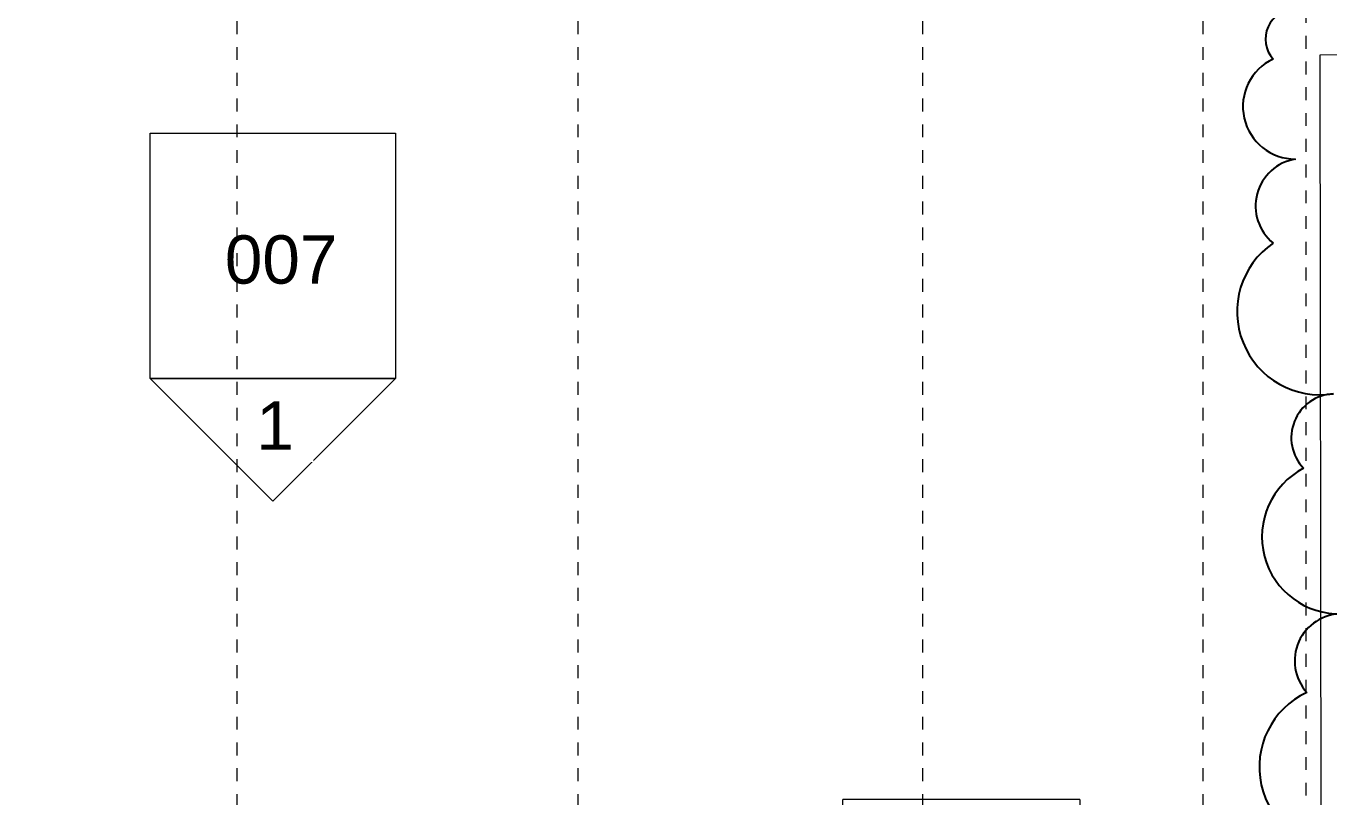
# Model space of a CAD drawing. Header units: metres. Extents: x -43 to 80, y -185 to 8.
# Drawn here: x 1.16 to 11.28, y -122.11 to -116.12 of the extents above; entities that cross this region are included whole.
import ezdxf

# ---------------------------------------------------------------- set-up
doc = ezdxf.new("R2010")
doc.units = ezdxf.units.M
doc.linetypes.add('Grid Line', pattern=[0.022225, 0.0127, -0.003175, 0.003175, -0.003175])
for name, color, linetype, lineweight in [('A-FLOR', 7, 'Continuous', 9), ('A-FLOR-HRAL', 7, 'Continuous', 9), ('G-ANNO-REVC', 7, 'Continuous', 70), ('G-ANNO-SYMB', 7, 'Continuous', 9), ('S-GRID', 7, 'Continuous', 9), ('S-STRS', 7, 'Continuous', 9)]:
    doc.layers.add(name, color=color, linetype=linetype, lineweight=lineweight)
doc.styles.add('Arial', font='arial.ttf', dxfattribs={"height": 0.3749999999999996})

# ---------------------------------------------------------------- blocks, each defined once
blk = doc.blocks.new('Railing - Railing-2145336-N01 - ESTANQUE CABECERA')
at = {"layer": 'A-FLOR-HRAL'}
for p, q in [((-58.58988818127849, -108.6269040913942), (-58.61300010596701, -108.6712418736706)), ((-58.61300010596709, -108.6712418736707), (-50.40978701334091, -112.9473250123965)), ((-50.38667508865239, -112.9029872301201), (-58.58988818127857, -108.6269040913943)), ((-50.40978701334086, -112.9473250123964), (-50.38667508865233, -112.90298723012))]:
    blk.add_line(p, q, dxfattribs=at)
blk = doc.blocks.new('Stairs 3 - Stairs 1-2151649-N01 - ESTANQUE CABECERA')
at = {"layer": 'S-STRS'}
for p, q in [((-59.80051330941053, -106.855864610519), (-59.6594721929717, -106.5852921507622)), ((-58.02598990781092, -107.4367763165535), (-59.6594721929717, -106.5852921507622)), ((-58.20659904505789, -107.686723181839), (-59.76504308358937, -106.8743541502699)), ((-58.32464399439071, -107.9220007072313), (-59.88670360500414, -107.1077469889373)), ((-58.43729941228094, -108.1480559099903), (-60.00403672285339, -107.3313638503175)), ((-58.02598990781092, -107.4367763165535), (-58.16703102424977, -107.7073487763104)), ((-58.55606319964058, -108.3836206454752), (-60.12552084984706, -107.5655105562683)), ((-58.16703102424977, -107.7073487763104), (-58.28869154566452, -107.9407416149778)), ((-58.16703102424977, -107.7073487763104), (-58.17112456338097, -107.7052149400368)), ((-60.3018755926137, -107.8176751067824), (-60.28896337957624, -107.7929043921804)), ((-60.3018755926137, -107.8176751067824), (-60.29201033575312, -107.822817562311)), ((-60.28935006881652, -107.8242042777923), (-60.26274739945065, -107.8380714326054)), ((-60.26008713251409, -107.8394581480867), (-60.23348446314824, -107.8533253028999)), ((-60.23082419621164, -107.8547120183812), (-60.20422152684578, -107.8685791731943)), ((-60.20156125990918, -107.8699658886756), (-60.17495859054333, -107.8838330434887)), ((-60.17229832360676, -107.8852197589701), (-60.1456956542409, -107.8990869137832)), ((-60.14303538730431, -107.9004736292645), (-60.11643271793847, -107.9143407840776)), ((-60.11377245100187, -107.9157274995589), (-60.08716978163604, -107.929594654372)), ((-60.08450951469943, -107.9309813698533), (-60.0579068453336, -107.9448485246664)), ((-60.05524657839699, -107.9462352401478), (-60.02864390903113, -107.9601023949609)), ((-60.02598364209454, -107.9614891104422), (-59.99938097272869, -107.9753562652553)), ((-59.99672070579211, -107.9767429807366), (-59.97011803642625, -107.9906101355497)), ((-58.28869154566453, -107.9407416149778), (-58.30477467694129, -107.9715954007392)), ((-59.96745776948966, -107.991996851031), (-59.9408551001238, -108.0058640058442)), ((-59.93819483318722, -108.0072507213255), (-59.91159216382136, -108.0211178761386)), ((-59.90893189688477, -108.0225045916199), (-59.88232922751894, -108.036371746433)), ((-59.87966896058232, -108.0377584619143), (-59.85306629121649, -108.0516256167275)), ((-59.85040602427991, -108.0530123322088), (-59.82380335491406, -108.0668794870219)), ((-59.82114308797745, -108.0682662025032), (-59.79490417263568, -108.0819437435111)), ((-59.791880151675, -108.0835200727976), (-59.76527748230916, -108.0973872276107)), ((-59.76261721537259, -108.098773943092), (-59.73601454600671, -108.1126410979052)), ((-59.73335427907012, -108.1140278133865), (-59.70675160970428, -108.1278949681996)), ((-59.70409134276768, -108.1292816836809), (-59.67748867340184, -108.143148838494)), ((-59.67482840646525, -108.1445355539753), (-59.64822573709939, -108.1584027087884)), ((-59.6455654701628, -108.1597894242698), (-59.61896280079697, -108.1736565790829)), ((-59.61630253386036, -108.1750432945642), (-59.58969986449451, -108.1889104493773)), ((-59.49570376606843, -108.237907729717), (-59.46910109670259, -108.2517748845301)), ((-59.466440829766, -108.2531616000114), (-59.43983816040012, -108.2670287548245)), ((-59.43717789346356, -108.2684154703059), (-59.4105752240977, -108.282282625119)), ((-59.4079149571611, -108.2836693406003), (-59.38131228779525, -108.2975364954134)), ((-59.37865202085867, -108.2989232108947), (-59.35204935149282, -108.3127903657078)), ((-59.34938908455621, -108.3141770811891), (-59.32278641519039, -108.3280442360023)), ((-59.32012614825378, -108.3294309514836), (-59.29352347888793, -108.3432981062967)), ((-59.29086321195135, -108.344684821778), (-59.2642605425855, -108.3585519765911)), ((-59.2616002756489, -108.3599386920724), (-59.23499760628303, -108.3738058468856)), ((-59.23233733934647, -108.3751925623669), (-59.20573466998059, -108.38905971718)), ((-59.20307440304403, -108.3904464326613), (-59.17647173367816, -108.4043135874744)), ((-59.17381146674158, -108.4057003029557), (-59.14720879737573, -108.4195674577688)), ((-59.14454853043913, -108.4209541732502), (-59.11794586107328, -108.4348213280633)), ((-59.11528559413669, -108.4362080435446), (-59.08868292477084, -108.4500751983577)), ((-59.08602265783424, -108.451461913839), (-59.05941998846841, -108.4653290686521)), ((-59.05675972153179, -108.4667157841335), (-59.03015705216595, -108.4805829389465)), ((-59.02749678522937, -108.4819696544279), (-59.0008941158635, -108.495836809241)), ((-58.99823384892692, -108.4972235247223), (-58.97163117956107, -108.5110906795354)), ((-58.9689709126245, -108.5124773950167), (-58.94236824325863, -108.5263445498298)), ((-58.93970797632203, -108.5277312653111), (-58.91310530695618, -108.5415984201243)), ((-58.91044504001962, -108.5429851356056), (-58.88384237065375, -108.5568522904187)), ((-58.88118210371715, -108.5582390059), (-58.85457943435131, -108.5721061607131)), ((-58.85191916741471, -108.5734928761944), (-58.82531649804888, -108.5873600310075)), ((-58.82118124764128, -108.5895156100889), (-58.79605356174644, -108.602613901302)), ((-58.79339329480984, -108.6040006167833), (-58.76679062544397, -108.6178677715964)), ((-58.7641303585074, -108.6192544870777), (-58.73752768914154, -108.6331216418909)), ((-58.73486742220495, -108.6345083573722), (-58.70826475283909, -108.6483755121853)), ((-58.70560448590251, -108.6497622276666), (-58.67900181653668, -108.6636293824797)), ((-58.67634154960007, -108.665016097961), (-58.66839330745293, -108.6691592725737)), ((-58.65601419186141, -108.6454112490201), (-58.66839330745293, -108.6691592725737))]:
    blk.add_line(p, q, dxfattribs=at)
blk = doc.blocks.new('Elevation - Detail Number-1115207-N01 - ESTANQUE CABECERA')
at = {"layer": 'G-ANNO-SYMB'}
for p, q in [((-0.006350000000000003, -0.006350000000000001), (-0.006350000000000003, 0.006350000000000001)), ((-0.006350000000000003, 0.006350000000000001), (0.00635, 0.006350000000000001)), ((0.00635, 0.006350000000000001), (0.00635, -0.006350000000000001)), ((0.00635, -0.006350000000000001), (-0.006350000000000003, -0.006350000000000001))]:
    blk.add_line(p, q, dxfattribs=at)
blk = doc.blocks.new('Elevation - Detail Number-1115155-N01 - ESTANQUE CABECERA')
at = {"layer": 'G-ANNO-SYMB'}
for p, q in [((5.287437154777308e-19, 0.006349999999999976), (-0.006349999999999992, -6.873668301210501e-18)), ((0.006349999999999993, -6.873668301210501e-18), (5.287437154777308e-19, 0.006349999999999976)), ((-0.00634999999999999, -6.34492458573277e-18), (0.006349999999999993, -6.873668301210501e-18))]:
    blk.add_line(p, q, dxfattribs=at)
blk = doc.blocks.new('Family - ___-2308433-N01 - ESTANQUE CABECERA')
at = {"layer": 'G-ANNO-REVC', "color": 6, "lineweight": 25, "true_color": 0xff00ff}
for centre, radius, start, end in [((-43.94699008524946, -108.1580977421908), 0.2330692971514386, 62.46835199360036, 194.2786668893685), ((-44.18939068718321, -108.6231176510497), 0.4078712700150116, 87.67711729035584, 242.4683519935953), ((-44.49377235165513, -109.3353882515879), 0.3692329726191425, 71.71446473916329, 203.5247796349357), ((-44.75443004333288, -110.1242122622958), 0.646157702083487, 96.92323003592115, 251.7144647391606), ((-45.10379076466907, -111.0465331989813), 0.3418353995856219, 64.59967558362173, 196.4099904794001), ((-45.43370142723941, -111.7413132877844), 0.5982119492748369, 89.80844088038252, 244.5996755836233), ((-45.85951682624859, -112.6063250473672), 0.3660842168935527, 62.46835199359931, 194.2786668893754), ((-46.24025781452121, -113.3367363510231), 0.6406473795637209, 87.67711729035413, 242.4683519935999)]:
    blk.add_arc(centre, radius, start, end, dxfattribs=at)

msp = doc.modelspace()

# ---------------------------------------------------------------- linework, layer by layer
at = {"layer": 'A-FLOR'}
for p, q in [((11.66798432916834, -116.3467301547742), (11.21503185845646, -116.3481901816327)), ((11.21503185845646, -116.3481901816327), (11.22692513649053, -126.0354443146077))]:
    msp.add_line(p, q, dxfattribs=at)
at = {"layer": 'S-GRID', "color": 254, "linetype": 'Grid Line', "true_color": 0xd4d4d4}
for p, q in [((11.10702936449911, -182.4986161798718), (11.10702936449913, -102.8730246773648)), ((5.454088020441252, -161.7860665613922), (5.45408802044127, -107.1708142744405)), ((8.131446163638953, -161.7860665613922), (8.131446163638945, -107.1708142744405)), ((10.306846766944, -161.7860665613922), (10.30684676694401, -107.1708142744405))]:
    msp.add_line(p, q, dxfattribs=at)

# ---------------------------------------------------------------- block references
at = {"layer": 'A-FLOR-HRAL', "rotation": 27.5316480064027}
msp.add_blockref('Railing - Railing-2145336-N01 - ESTANQUE CABECERA', (0, 0), dxfattribs=at)
at = {"layer": 'G-ANNO-SYMB', "xscale": 149.9999999999999, "yscale": 149.9999999999999, "zscale": 149.9999999999999}
msp.add_blockref('Elevation - Detail Number-1115207-N01 - ESTANQUE CABECERA', (3.081737573410759, -117.9066088799481), dxfattribs=at)
at = {"layer": 'G-ANNO-SYMB', "extrusion": (0, 0, -1), "xscale": 149.9999999999999, "yscale": 149.9999999999999, "zscale": 149.9999999999999, "rotation": 180}
msp.add_blockref('Elevation - Detail Number-1115155-N01 - ESTANQUE CABECERA', (-3.081737573410742, -118.8591088799481), dxfattribs=at)
at = {"layer": 'S-STRS', "rotation": 27.5316480064027}
msp.add_blockref('Stairs 3 - Stairs 1-2151649-N01 - ESTANQUE CABECERA', (11.14387488689176, -0.03621506229041213), dxfattribs=at)

# ---------------------------------------------------------------- next in the draw order: texts
at = {"layer": 'G-ANNO-SYMB', "char_height": 0.3749999999999996, "attachment_point": 1, "style": 'Arial', "bg_fill": 3, "box_fill_scale": 1.25, "bg_fill_color": 256, "bg_fill_true_color": 13158600, "bg_fill_transparency": 0}
for s, insert, width in [('007', (2.708641101841376, -117.7479607464228), 1.046202187499999), ('1', (2.95304523631646, -119.0378836586477), 0.3487340624999997)]:
    msp.add_mtext(s, dxfattribs=dict(at, insert=insert, width=width))

# ---------------------------------------------------------------- next in the draw order: linework, layer by layer
at = {"layer": 'S-GRID', "color": 254, "linetype": 'Grid Line', "true_color": 0xd4d4d4}
msp.add_line((2.803917690214499, -161.7860665613922), (2.803917690214499, -107.1708142744405), dxfattribs=at)

# ---------------------------------------------------------------- next in the draw order: block references
at = {"layer": 'G-ANNO-REVC', "color": 6, "lineweight": 25, "true_color": 0xff00ff, "rotation": 27.5316480064027}
msp.add_blockref('Family - ___-2308433-N01 - ESTANQUE CABECERA', (0, 0), dxfattribs=at)

doc.saveas('drawing.dxf')
